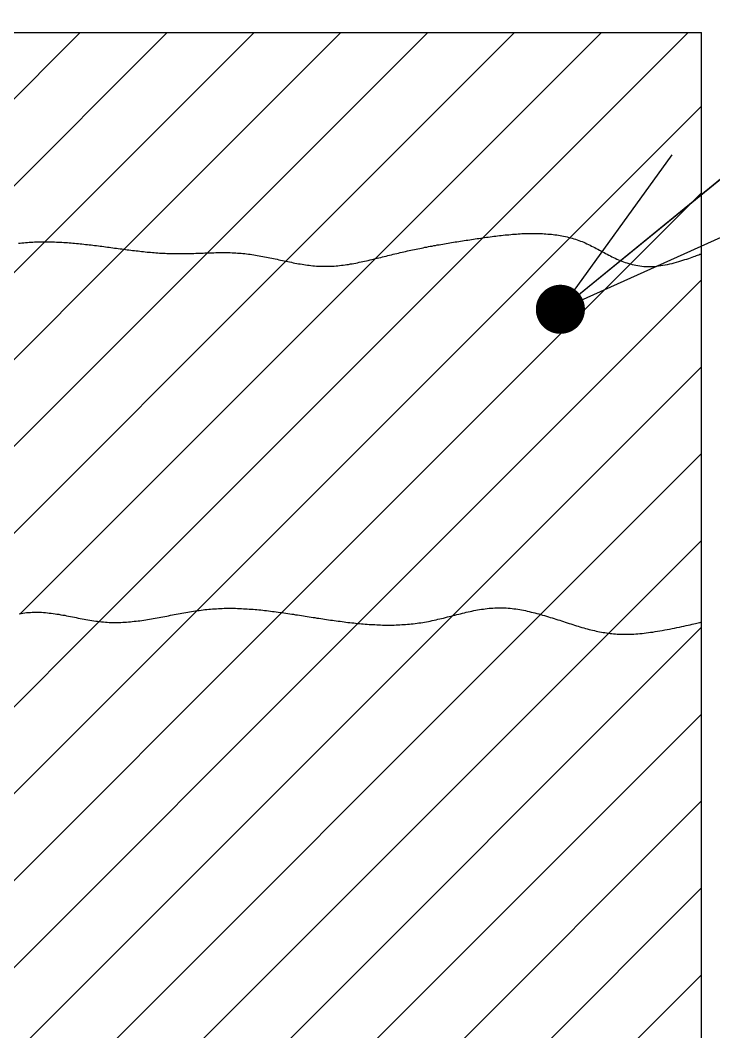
# Model space of a CAD drawing. Extents: x 443 to 1217, y -1921 to -677.
# Drawn here: x 907.28 to 914.8, y -1440.56 to -1429.59 of the extents above; entities that cross this region are included whole.
import ezdxf

# ---------------------------------------------------------------- set-up
doc = ezdxf.new("R2010")
doc.units = 0
doc.header["$MEASUREMENT"] = 0
doc.layers.get('0').update_dxf_attribs({"linetype": 'CONTINUOUS'})
doc.layers.add('2', color=2, linetype='CONTINUOUS')
doc.layers.add('3', color=8, linetype='CONTINUOUS')

msp = doc.modelspace()

# ---------------------------------------------------------------- linework, layer by layer
at = {"color": 7, "linetype": 'Continuous'}
msp.add_line((913.138, -1432.723), (937.273, -1413.061), dxfattribs=at)
at = {"color": 0}
for q in [(915.203, -1431.04), (914.349, -1431.046), (915.025, -1431.876)]:
    msp.add_line((913.138, -1432.723), q, dxfattribs=at)
at = {"color": 0, "const_width": 0.266}
msp.add_lwpolyline([(913.014, -1432.675, 1), (913.263, -1432.77, 1), (913.014, -1432.675)], format="xyb", dxfattribs=at)
at = {"layer": '2', "color": 8, "linetype": 'Continuous'}
for p, q in [((905.456, -1432.197), (907.932, -1429.721)), ((906.399, -1432.196), (908.874, -1429.721)), ((907.547, -1431.99), (909.816, -1429.721)), ((908.407, -1432.071), (910.758, -1429.721)), ((909.31, -1432.111), (911.7, -1429.721)), ((910.161, -1432.201), (912.642, -1429.721)), ((911.13, -1432.174), (913.583, -1429.721)), ((912.299, -1431.947), (914.525, -1429.721)), ((913.238, -1431.95), (914.669, -1430.519)), ((913.918, -1432.212), (914.669, -1431.461)), ((908.138, -1436.108), (912.299, -1431.947)), ((909.197, -1435.991), (913.238, -1431.95)), ((903.508, -1436.028), (907.547, -1431.99)), ((904.293, -1436.186), (908.407, -1432.071)), ((905.195, -1436.225), (909.31, -1432.111)), ((907.281, -1436.023), (911.13, -1432.174)), ((906.088, -1436.274), (910.161, -1432.201)), ((910.118, -1436.012), (913.918, -1432.212)), ((910.943, -1436.129), (914.669, -1432.403)), ((911.968, -1436.045), (914.669, -1433.345)), ((912.919, -1436.036), (914.669, -1434.287)), ((913.667, -1436.231), (914.669, -1435.229)), ((902.281, -1442.907), (909.197, -1435.991)), ((902.281, -1443.849), (910.118, -1436.012)), ((902.281, -1441.965), (908.138, -1436.108)), ((902.852, -1444.22), (910.943, -1436.129)), ((903.837, -1444.176), (911.968, -1436.045)), ((904.968, -1443.988), (912.919, -1436.036)), ((905.866, -1444.032), (913.667, -1436.231)), ((906.58, -1444.259), (914.669, -1436.171)), ((907.566, -1444.215), (914.669, -1437.112)), ((908.633, -1444.09), (914.669, -1438.054)), ((909.574, -1444.091), (914.669, -1438.996)), ((910.378, -1444.229), (914.669, -1439.938))]:
    msp.add_line(p, q, dxfattribs=at)
at = {"layer": '3', "color": 3, "linetype": 'Continuous'}
for p in [(901.349, -1429.721), (914.669, -1450.5)]:
    msp.add_line(p, (914.669, -1429.721), dxfattribs=at)
at = {"layer": '3', "color": 3}
for p, q in [((912.175, -1431.965), (912.195, -1431.962)), ((912.195, -1431.962), (912.215, -1431.959)), ((912.215, -1431.959), (912.235, -1431.956)), ((912.235, -1431.956), (912.255, -1431.953)), ((912.255, -1431.953), (912.275, -1431.95)), ((912.275, -1431.95), (912.295, -1431.947)), ((912.295, -1431.947), (912.316, -1431.944)), ((912.316, -1431.944), (912.336, -1431.941)), ((912.336, -1431.941), (912.356, -1431.939)), ((912.356, -1431.939), (912.376, -1431.936)), ((912.376, -1431.936), (912.397, -1431.933)), ((912.397, -1431.933), (912.417, -1431.931)), ((912.417, -1431.931), (912.437, -1431.928)), ((912.437, -1431.928), (912.458, -1431.926)), ((912.458, -1431.926), (912.478, -1431.923)), ((912.478, -1431.923), (912.498, -1431.921)), ((912.498, -1431.921), (912.519, -1431.919)), ((912.519, -1431.919), (912.539, -1431.916)), ((912.539, -1431.916), (912.56, -1431.914)), ((912.56, -1431.914), (912.58, -1431.913)), ((912.58, -1431.913), (912.6, -1431.911)), ((912.6, -1431.911), (912.621, -1431.909)), ((912.621, -1431.909), (912.641, -1431.907)), ((912.641, -1431.907), (912.661, -1431.906)), ((912.661, -1431.906), (912.682, -1431.905)), ((912.682, -1431.905), (912.702, -1431.903)), ((912.702, -1431.903), (912.722, -1431.902)), ((912.722, -1431.902), (912.743, -1431.901)), ((912.743, -1431.901), (912.763, -1431.901)), ((912.763, -1431.901), (912.783, -1431.9)), ((912.783, -1431.9), (912.803, -1431.9)), ((912.803, -1431.9), (912.823, -1431.899)), ((912.823, -1431.899), (912.843, -1431.899)), ((912.843, -1431.899), (912.863, -1431.899)), ((912.863, -1431.899), (912.883, -1431.9)), ((912.883, -1431.9), (912.903, -1431.9)), ((912.903, -1431.9), (912.923, -1431.901)), ((912.923, -1431.901), (912.943, -1431.902)), ((912.943, -1431.902), (912.962, -1431.903)), ((912.962, -1431.903), (912.982, -1431.904)), ((912.982, -1431.904), (913.002, -1431.906)), ((913.002, -1431.906), (913.021, -1431.907)), ((913.021, -1431.907), (913.041, -1431.909)), ((913.041, -1431.909), (913.06, -1431.911)), ((913.06, -1431.911), (913.079, -1431.914)), ((913.079, -1431.914), (913.099, -1431.916)), ((913.099, -1431.916), (913.118, -1431.919)), ((913.118, -1431.919), (913.137, -1431.922)), ((913.137, -1431.922), (913.156, -1431.926)), ((913.156, -1431.926), (913.174, -1431.929)), ((913.174, -1431.929), (913.193, -1431.933)), ((913.193, -1431.933), (913.212, -1431.938)), ((913.212, -1431.938), (913.23, -1431.942)), ((913.23, -1431.942), (913.249, -1431.947)), ((913.249, -1431.947), (913.267, -1431.952)), ((913.267, -1431.952), (913.285, -1431.957)), ((913.285, -1431.957), (913.303, -1431.963)), ((907.262, -1432.006), (907.281, -1432.004)), ((907.281, -1432.004), (907.3, -1432.002)), ((907.3, -1432.002), (907.32, -1432)), ((907.32, -1432), (907.339, -1431.998)), ((907.339, -1431.998), (907.359, -1431.997)), ((907.359, -1431.997), (907.378, -1431.995)), ((907.378, -1431.995), (907.398, -1431.994)), ((907.398, -1431.994), (907.418, -1431.993)), ((907.418, -1431.993), (907.437, -1431.992)), ((907.437, -1431.992), (907.457, -1431.991)), ((907.457, -1431.991), (907.477, -1431.991)), ((907.477, -1431.991), (907.496, -1431.99)), ((907.496, -1431.99), (907.516, -1431.99)), ((907.516, -1431.99), (907.535, -1431.99)), ((907.535, -1431.99), (907.555, -1431.99)), ((907.555, -1431.99), (907.575, -1431.99)), ((907.575, -1431.99), (907.595, -1431.99)), ((907.595, -1431.99), (907.614, -1431.991)), ((907.614, -1431.991), (907.634, -1431.991)), ((907.634, -1431.991), (907.654, -1431.992)), ((907.654, -1431.992), (907.674, -1431.993)), ((907.674, -1431.993), (907.693, -1431.993)), ((907.693, -1431.993), (907.713, -1431.994)), ((907.713, -1431.994), (907.733, -1431.995)), ((907.733, -1431.995), (907.753, -1431.997)), ((907.753, -1431.997), (907.772, -1431.998)), ((907.772, -1431.998), (907.792, -1431.999)), ((907.792, -1431.999), (907.812, -1432.001)), ((907.812, -1432.001), (907.832, -1432.002)), ((907.832, -1432.002), (907.852, -1432.004)), ((907.852, -1432.004), (907.871, -1432.006)), ((907.871, -1432.006), (907.891, -1432.008)), ((907.891, -1432.008), (907.911, -1432.009)), ((907.911, -1432.009), (907.931, -1432.011)), ((907.931, -1432.011), (907.95, -1432.013)), ((907.95, -1432.013), (907.97, -1432.015)), ((907.97, -1432.015), (907.99, -1432.018)), ((907.99, -1432.018), (908.01, -1432.02)), ((908.01, -1432.02), (908.029, -1432.022)), ((908.029, -1432.022), (908.049, -1432.024)), ((908.049, -1432.024), (908.069, -1432.027)), ((908.069, -1432.027), (908.088, -1432.029)), ((908.088, -1432.029), (908.108, -1432.032)), ((908.108, -1432.032), (908.128, -1432.034)), ((908.128, -1432.034), (908.147, -1432.037)), ((908.147, -1432.037), (908.167, -1432.039)), ((908.167, -1432.039), (908.187, -1432.042)), ((908.187, -1432.042), (908.206, -1432.044)), ((908.206, -1432.044), (908.226, -1432.047)), ((908.226, -1432.047), (908.245, -1432.05)), ((908.245, -1432.05), (908.265, -1432.052)), ((908.265, -1432.052), (908.285, -1432.055)), ((908.285, -1432.055), (908.304, -1432.058)), ((908.304, -1432.058), (908.324, -1432.06)), ((908.324, -1432.06), (908.343, -1432.063)), ((908.343, -1432.063), (908.363, -1432.065)), ((908.363, -1432.065), (908.382, -1432.068)), ((908.382, -1432.068), (908.402, -1432.071)), ((908.402, -1432.071), (908.421, -1432.073)), ((911.555, -1432.074), (911.574, -1432.07)), ((911.574, -1432.07), (911.593, -1432.066)), ((911.593, -1432.066), (911.613, -1432.062)), ((911.613, -1432.062), (911.632, -1432.058)), ((911.632, -1432.058), (911.651, -1432.054)), ((911.651, -1432.054), (911.67, -1432.05)), ((911.67, -1432.05), (911.689, -1432.047)), ((911.689, -1432.047), (911.708, -1432.043)), ((911.708, -1432.043), (911.727, -1432.039)), ((911.727, -1432.039), (911.747, -1432.036)), ((911.747, -1432.036), (911.766, -1432.032)), ((911.766, -1432.032), (911.785, -1432.029)), ((911.785, -1432.029), (911.804, -1432.025)), ((911.804, -1432.025), (911.823, -1432.022)), ((911.823, -1432.022), (911.843, -1432.018)), ((911.843, -1432.018), (911.862, -1432.015)), ((911.862, -1432.015), (911.881, -1432.012)), ((911.881, -1432.012), (911.901, -1432.008)), ((911.901, -1432.008), (911.92, -1432.005)), ((911.92, -1432.005), (911.939, -1432.002)), ((911.939, -1432.002), (911.959, -1431.999)), ((911.959, -1431.999), (911.978, -1431.995)), ((911.978, -1431.995), (911.998, -1431.992)), ((911.998, -1431.992), (912.017, -1431.989)), ((912.017, -1431.989), (912.037, -1431.986)), ((912.037, -1431.986), (912.057, -1431.983)), ((912.057, -1431.983), (912.076, -1431.98)), ((912.076, -1431.98), (912.096, -1431.977)), ((912.096, -1431.977), (912.116, -1431.974)), ((912.116, -1431.974), (912.135, -1431.971)), ((912.135, -1431.971), (912.155, -1431.968)), ((912.155, -1431.968), (912.175, -1431.965)), ((913.303, -1431.963), (913.321, -1431.969)), ((913.321, -1431.969), (913.339, -1431.975)), ((913.339, -1431.975), (913.357, -1431.982)), ((913.357, -1431.982), (913.374, -1431.988)), ((913.374, -1431.988), (913.392, -1431.996)), ((913.392, -1431.996), (913.409, -1432.003)), ((913.409, -1432.003), (913.426, -1432.011)), ((913.426, -1432.011), (913.443, -1432.019)), ((913.443, -1432.019), (913.46, -1432.027)), ((913.46, -1432.027), (913.477, -1432.036)), ((913.477, -1432.036), (913.494, -1432.044)), ((913.494, -1432.044), (913.511, -1432.053)), ((913.511, -1432.053), (913.528, -1432.062)), ((913.528, -1432.062), (913.545, -1432.071)), ((913.545, -1432.071), (913.562, -1432.08)), ((908.421, -1432.073), (908.441, -1432.076)), ((908.441, -1432.076), (908.46, -1432.078)), ((908.46, -1432.078), (908.48, -1432.081)), ((908.48, -1432.081), (908.5, -1432.083)), ((908.5, -1432.083), (908.519, -1432.085)), ((908.519, -1432.085), (908.538, -1432.088)), ((908.538, -1432.088), (908.558, -1432.09)), ((908.558, -1432.09), (908.577, -1432.092)), ((908.577, -1432.092), (908.597, -1432.094)), ((908.597, -1432.094), (908.617, -1432.097)), ((908.617, -1432.097), (908.636, -1432.099)), ((908.636, -1432.099), (908.656, -1432.101)), ((908.656, -1432.101), (908.675, -1432.102)), ((908.675, -1432.102), (908.695, -1432.104)), ((908.695, -1432.104), (908.714, -1432.106)), ((908.714, -1432.106), (908.734, -1432.108)), ((908.734, -1432.108), (908.753, -1432.109)), ((908.753, -1432.109), (908.773, -1432.111)), ((908.773, -1432.111), (908.792, -1432.112)), ((908.792, -1432.112), (908.812, -1432.113)), ((908.812, -1432.113), (908.831, -1432.114)), ((908.831, -1432.114), (908.851, -1432.115)), ((908.851, -1432.115), (908.871, -1432.116)), ((908.871, -1432.116), (908.89, -1432.117)), ((908.89, -1432.117), (908.91, -1432.118)), ((908.91, -1432.118), (908.929, -1432.118)), ((908.929, -1432.118), (908.949, -1432.118)), ((908.949, -1432.118), (908.968, -1432.119)), ((908.968, -1432.119), (908.988, -1432.119)), ((908.988, -1432.119), (909.008, -1432.119)), ((909.008, -1432.119), (909.027, -1432.119)), ((909.027, -1432.119), (909.047, -1432.118)), ((909.047, -1432.118), (909.067, -1432.118)), ((909.067, -1432.118), (909.086, -1432.118)), ((909.086, -1432.118), (909.106, -1432.117)), ((909.106, -1432.117), (909.126, -1432.117)), ((909.126, -1432.117), (909.145, -1432.116)), ((909.145, -1432.116), (909.165, -1432.116)), ((909.165, -1432.116), (909.185, -1432.115)), ((909.185, -1432.115), (909.205, -1432.114)), ((909.205, -1432.114), (909.224, -1432.114)), ((909.224, -1432.114), (909.244, -1432.113)), ((909.244, -1432.113), (909.264, -1432.112)), ((909.264, -1432.112), (909.283, -1432.111)), ((909.283, -1432.111), (909.303, -1432.111)), ((909.303, -1432.111), (909.323, -1432.11)), ((909.323, -1432.11), (909.342, -1432.11)), ((909.342, -1432.11), (909.362, -1432.109)), ((909.362, -1432.109), (909.382, -1432.109)), ((909.382, -1432.109), (909.402, -1432.108)), ((909.402, -1432.108), (909.421, -1432.108)), ((909.421, -1432.108), (909.441, -1432.108)), ((909.441, -1432.108), (909.461, -1432.107)), ((909.461, -1432.107), (909.48, -1432.107)), ((909.48, -1432.107), (909.5, -1432.107)), ((909.5, -1432.107), (909.52, -1432.108)), ((909.52, -1432.108), (909.539, -1432.108)), ((909.539, -1432.108), (909.559, -1432.108)), ((909.559, -1432.108), (909.579, -1432.109)), ((909.579, -1432.109), (909.598, -1432.11)), ((909.598, -1432.11), (909.618, -1432.111)), ((909.618, -1432.111), (909.637, -1432.112)), ((909.637, -1432.112), (909.657, -1432.113)), ((909.657, -1432.113), (909.677, -1432.115)), ((909.677, -1432.115), (909.696, -1432.116)), ((909.696, -1432.116), (909.716, -1432.118)), ((909.716, -1432.118), (909.735, -1432.121)), ((909.735, -1432.121), (909.755, -1432.123)), ((909.755, -1432.123), (909.774, -1432.126)), ((909.774, -1432.126), (909.794, -1432.128)), ((909.794, -1432.128), (909.813, -1432.131)), ((909.813, -1432.131), (909.833, -1432.134)), ((909.833, -1432.134), (909.852, -1432.138)), ((909.852, -1432.138), (909.872, -1432.141)), ((909.872, -1432.141), (909.891, -1432.145)), ((909.891, -1432.145), (909.911, -1432.148)), ((909.911, -1432.148), (909.93, -1432.152)), ((909.93, -1432.152), (909.95, -1432.156)), ((909.95, -1432.156), (909.969, -1432.16)), ((909.969, -1432.16), (909.988, -1432.164)), ((909.988, -1432.164), (910.008, -1432.168)), ((910.008, -1432.168), (910.027, -1432.172)), ((910.027, -1432.172), (910.047, -1432.176)), ((910.047, -1432.176), (910.066, -1432.18)), ((910.066, -1432.18), (910.086, -1432.185)), ((911.094, -1432.183), (911.113, -1432.178)), ((911.113, -1432.178), (911.133, -1432.173)), ((911.133, -1432.173), (911.152, -1432.169)), ((911.152, -1432.169), (911.171, -1432.164)), ((911.171, -1432.164), (911.191, -1432.159)), ((911.191, -1432.159), (911.21, -1432.154)), ((911.21, -1432.154), (911.229, -1432.15)), ((911.229, -1432.15), (911.249, -1432.145)), ((911.249, -1432.145), (911.268, -1432.14)), ((911.268, -1432.14), (911.287, -1432.135)), ((911.287, -1432.135), (911.306, -1432.13)), ((911.306, -1432.13), (911.325, -1432.126)), ((911.325, -1432.126), (911.345, -1432.121)), ((911.345, -1432.121), (911.364, -1432.116)), ((911.364, -1432.116), (911.383, -1432.112)), ((911.383, -1432.112), (911.402, -1432.107)), ((911.402, -1432.107), (911.421, -1432.103)), ((911.421, -1432.103), (911.441, -1432.099)), ((911.441, -1432.099), (911.46, -1432.094)), ((911.46, -1432.094), (911.479, -1432.09)), ((911.479, -1432.09), (911.498, -1432.086)), ((911.498, -1432.086), (911.517, -1432.082)), ((911.517, -1432.082), (911.536, -1432.078)), ((911.536, -1432.078), (911.555, -1432.074)), ((913.562, -1432.08), (913.578, -1432.089)), ((913.578, -1432.089), (913.595, -1432.098)), ((913.595, -1432.098), (913.612, -1432.107)), ((913.612, -1432.107), (913.629, -1432.116)), ((913.629, -1432.116), (913.646, -1432.126)), ((913.646, -1432.126), (913.663, -1432.134)), ((913.663, -1432.134), (913.681, -1432.143)), ((913.681, -1432.143), (913.698, -1432.152)), ((913.698, -1432.152), (913.715, -1432.16)), ((913.715, -1432.16), (913.733, -1432.169)), ((913.733, -1432.169), (913.75, -1432.177)), ((913.75, -1432.177), (913.768, -1432.185)), ((914.489, -1432.184), (914.51, -1432.177)), ((914.51, -1432.177), (914.53, -1432.17)), ((914.53, -1432.17), (914.549, -1432.163)), ((914.549, -1432.163), (914.567, -1432.157)), ((914.567, -1432.157), (914.584, -1432.151)), ((914.584, -1432.151), (914.6, -1432.145)), ((914.6, -1432.145), (914.614, -1432.14)), ((914.614, -1432.14), (914.627, -1432.135)), ((914.627, -1432.135), (914.639, -1432.13)), ((914.639, -1432.13), (914.649, -1432.126)), ((914.649, -1432.126), (914.657, -1432.123)), ((914.657, -1432.123), (914.664, -1432.12)), ((914.664, -1432.12), (914.669, -1432.118)), ((910.086, -1432.185), (910.105, -1432.189)), ((910.105, -1432.189), (910.124, -1432.193)), ((910.124, -1432.193), (910.144, -1432.197)), ((910.144, -1432.197), (910.163, -1432.201)), ((910.163, -1432.201), (910.182, -1432.205)), ((910.182, -1432.205), (910.202, -1432.209)), ((910.202, -1432.209), (910.221, -1432.213)), ((910.221, -1432.213), (910.24, -1432.217)), ((910.24, -1432.217), (910.26, -1432.221)), ((910.26, -1432.221), (910.279, -1432.224)), ((910.279, -1432.224), (910.299, -1432.228)), ((910.299, -1432.228), (910.318, -1432.231)), ((910.318, -1432.231), (910.337, -1432.234)), ((910.337, -1432.234), (910.357, -1432.237)), ((910.357, -1432.237), (910.376, -1432.24)), ((910.376, -1432.24), (910.395, -1432.243)), ((910.395, -1432.243), (910.415, -1432.245)), ((910.415, -1432.245), (910.434, -1432.248)), ((910.434, -1432.248), (910.453, -1432.25)), ((910.453, -1432.25), (910.473, -1432.251)), ((910.473, -1432.251), (910.492, -1432.253)), ((910.492, -1432.253), (910.512, -1432.254)), ((910.512, -1432.254), (910.531, -1432.255)), ((910.531, -1432.255), (910.55, -1432.256)), ((910.55, -1432.256), (910.57, -1432.256)), ((910.57, -1432.256), (910.589, -1432.256)), ((910.589, -1432.256), (910.609, -1432.256)), ((910.609, -1432.256), (910.628, -1432.256)), ((910.628, -1432.256), (910.647, -1432.255)), ((910.647, -1432.255), (910.667, -1432.254)), ((910.667, -1432.254), (910.686, -1432.253)), ((910.686, -1432.253), (910.706, -1432.251)), ((910.706, -1432.251), (910.725, -1432.25)), ((910.725, -1432.25), (910.744, -1432.248)), ((910.744, -1432.248), (910.764, -1432.245)), ((910.764, -1432.245), (910.783, -1432.243)), ((910.783, -1432.243), (910.803, -1432.24)), ((910.803, -1432.24), (910.822, -1432.238)), ((910.822, -1432.238), (910.842, -1432.235)), ((910.842, -1432.235), (910.861, -1432.231)), ((910.861, -1432.231), (910.881, -1432.228)), ((910.881, -1432.228), (910.9, -1432.224)), ((910.9, -1432.224), (910.919, -1432.221)), ((910.919, -1432.221), (910.939, -1432.217)), ((910.939, -1432.217), (910.958, -1432.213)), ((910.958, -1432.213), (910.978, -1432.209)), ((910.978, -1432.209), (910.997, -1432.205)), ((910.997, -1432.205), (911.016, -1432.201)), ((911.016, -1432.201), (911.036, -1432.196)), ((911.036, -1432.196), (911.055, -1432.192)), ((911.055, -1432.192), (911.075, -1432.187)), ((911.075, -1432.187), (911.094, -1432.183)), ((913.768, -1432.185), (913.786, -1432.192)), ((913.786, -1432.192), (913.804, -1432.2)), ((913.804, -1432.2), (913.823, -1432.207)), ((913.823, -1432.207), (913.841, -1432.214)), ((913.841, -1432.214), (913.86, -1432.22)), ((913.86, -1432.22), (913.879, -1432.226)), ((913.879, -1432.226), (913.899, -1432.231)), ((913.899, -1432.231), (913.918, -1432.237)), ((913.918, -1432.237), (913.938, -1432.241)), ((913.938, -1432.241), (913.958, -1432.245)), ((913.958, -1432.245), (913.979, -1432.249)), ((913.979, -1432.249), (913.999, -1432.252)), ((913.999, -1432.252), (914.02, -1432.255)), ((914.02, -1432.255), (914.042, -1432.257)), ((914.042, -1432.257), (914.064, -1432.258)), ((914.064, -1432.258), (914.086, -1432.259)), ((914.086, -1432.259), (914.108, -1432.259)), ((914.108, -1432.259), (914.131, -1432.258)), ((914.131, -1432.258), (914.154, -1432.257)), ((914.154, -1432.257), (914.178, -1432.255)), ((914.178, -1432.255), (914.202, -1432.252)), ((914.202, -1432.252), (914.227, -1432.249)), ((914.227, -1432.249), (914.251, -1432.245)), ((914.251, -1432.245), (914.276, -1432.24)), ((914.276, -1432.24), (914.301, -1432.235)), ((914.301, -1432.235), (914.326, -1432.229)), ((914.326, -1432.229), (914.35, -1432.224)), ((914.35, -1432.224), (914.374, -1432.217)), ((914.374, -1432.217), (914.398, -1432.211)), ((914.398, -1432.211), (914.422, -1432.204)), ((914.422, -1432.204), (914.445, -1432.197)), ((914.445, -1432.197), (914.467, -1432.191)), ((914.467, -1432.191), (914.489, -1432.184)), ((907.29, -1436.022), (907.31, -1436.018)), ((907.31, -1436.018), (907.33, -1436.015)), ((907.33, -1436.015), (907.35, -1436.012)), ((907.35, -1436.012), (907.371, -1436.01)), ((907.371, -1436.01), (907.391, -1436.009)), ((907.391, -1436.009), (907.411, -1436.008)), ((907.411, -1436.008), (907.432, -1436.007)), ((907.432, -1436.007), (907.452, -1436.007)), ((907.452, -1436.007), (907.473, -1436.007)), ((907.473, -1436.007), (907.493, -1436.007)), ((907.493, -1436.007), (907.513, -1436.008)), ((907.513, -1436.008), (907.534, -1436.01)), ((907.534, -1436.01), (907.555, -1436.011)), ((907.555, -1436.011), (907.575, -1436.013)), ((907.575, -1436.013), (907.596, -1436.016)), ((907.596, -1436.016), (907.617, -1436.018)), ((907.617, -1436.018), (907.638, -1436.021)), ((907.638, -1436.021), (907.658, -1436.024)), ((909.015, -1436.021), (909.035, -1436.018)), ((909.035, -1436.018), (909.056, -1436.014)), ((909.056, -1436.014), (909.077, -1436.01)), ((909.077, -1436.01), (909.098, -1436.006)), ((909.098, -1436.006), (909.118, -1436.003)), ((909.118, -1436.003), (909.139, -1436)), ((909.139, -1436), (909.16, -1435.996)), ((909.16, -1435.996), (909.18, -1435.993)), ((909.18, -1435.993), (909.201, -1435.99)), ((909.201, -1435.99), (909.222, -1435.987)), ((909.222, -1435.987), (909.243, -1435.984)), ((909.243, -1435.984), (909.263, -1435.982)), ((909.263, -1435.982), (909.284, -1435.979)), ((909.284, -1435.979), (909.305, -1435.977)), ((909.305, -1435.977), (909.326, -1435.975)), ((909.326, -1435.975), (909.346, -1435.973)), ((909.346, -1435.973), (909.367, -1435.971)), ((909.367, -1435.971), (909.388, -1435.97)), ((909.388, -1435.97), (909.409, -1435.969)), ((909.409, -1435.969), (909.43, -1435.967)), ((909.43, -1435.967), (909.451, -1435.966)), ((909.451, -1435.966), (909.472, -1435.966)), ((909.472, -1435.966), (909.492, -1435.965)), ((909.492, -1435.965), (909.513, -1435.965)), ((909.513, -1435.965), (909.534, -1435.965)), ((909.534, -1435.965), (909.555, -1435.965)), ((909.555, -1435.965), (909.576, -1435.965)), ((909.576, -1435.965), (909.597, -1435.965)), ((909.597, -1435.965), (909.617, -1435.965)), ((909.617, -1435.965), (909.638, -1435.966)), ((909.638, -1435.966), (909.659, -1435.967)), ((909.659, -1435.967), (909.68, -1435.968)), ((909.68, -1435.968), (909.701, -1435.969)), ((909.701, -1435.969), (909.722, -1435.97)), ((909.722, -1435.97), (909.743, -1435.971)), ((909.743, -1435.971), (909.764, -1435.973)), ((909.764, -1435.973), (909.785, -1435.974)), ((909.785, -1435.974), (909.806, -1435.976)), ((909.806, -1435.976), (909.827, -1435.977)), ((909.827, -1435.977), (909.848, -1435.979)), ((909.848, -1435.979), (909.869, -1435.981)), ((909.869, -1435.981), (909.89, -1435.983)), ((909.89, -1435.983), (909.91, -1435.986)), ((909.91, -1435.986), (909.931, -1435.988)), ((909.931, -1435.988), (909.952, -1435.99)), ((909.952, -1435.99), (909.973, -1435.993)), ((909.973, -1435.993), (909.994, -1435.995)), ((909.994, -1435.995), (910.015, -1435.998)), ((910.015, -1435.998), (910.036, -1436.001)), ((910.036, -1436.001), (910.057, -1436.003)), ((910.057, -1436.003), (910.078, -1436.006)), ((910.078, -1436.006), (910.099, -1436.009)), ((910.099, -1436.009), (910.12, -1436.012)), ((910.12, -1436.012), (910.141, -1436.015)), ((910.141, -1436.015), (910.162, -1436.018)), ((910.162, -1436.018), (910.183, -1436.021)), ((912.057, -1436.023), (912.077, -1436.018)), ((912.077, -1436.018), (912.098, -1436.013)), ((912.098, -1436.013), (912.118, -1436.008)), ((912.118, -1436.008), (912.139, -1436.004)), ((912.139, -1436.004), (912.159, -1435.999)), ((912.159, -1435.999), (912.18, -1435.995)), ((912.18, -1435.995), (912.2, -1435.99)), ((912.2, -1435.99), (912.221, -1435.986)), ((912.221, -1435.986), (912.241, -1435.983)), ((912.241, -1435.983), (912.262, -1435.979)), ((912.262, -1435.979), (912.283, -1435.976)), ((912.283, -1435.976), (912.303, -1435.973)), ((912.303, -1435.973), (912.324, -1435.97)), ((912.324, -1435.97), (912.344, -1435.967)), ((912.344, -1435.967), (912.365, -1435.965)), ((912.365, -1435.965), (912.386, -1435.963)), ((912.386, -1435.963), (912.406, -1435.962)), ((912.406, -1435.962), (912.427, -1435.961)), ((912.427, -1435.961), (912.448, -1435.96)), ((912.448, -1435.96), (912.468, -1435.959)), ((912.468, -1435.959), (912.489, -1435.959)), ((912.489, -1435.959), (912.51, -1435.959)), ((912.51, -1435.959), (912.531, -1435.96)), ((912.531, -1435.96), (912.551, -1435.961)), ((912.551, -1435.961), (912.572, -1435.963)), ((912.572, -1435.963), (912.593, -1435.965)), ((912.593, -1435.965), (912.614, -1435.967)), ((912.614, -1435.967), (912.635, -1435.969)), ((912.635, -1435.969), (912.655, -1435.972)), ((912.655, -1435.972), (912.676, -1435.975)), ((912.676, -1435.975), (912.697, -1435.979)), ((912.697, -1435.979), (912.718, -1435.982)), ((912.718, -1435.982), (912.739, -1435.986)), ((912.739, -1435.986), (912.759, -1435.99)), ((912.759, -1435.99), (912.78, -1435.995)), ((912.78, -1435.995), (912.801, -1436)), ((912.801, -1436), (912.822, -1436.005)), ((912.822, -1436.005), (912.843, -1436.01)), ((912.843, -1436.01), (912.863, -1436.015)), ((912.863, -1436.015), (912.884, -1436.021)), ((912.884, -1436.021), (912.905, -1436.026)), ((907.27, -1436.026), (907.29, -1436.022)), ((907.658, -1436.024), (907.679, -1436.027)), ((907.679, -1436.027), (907.7, -1436.03)), ((907.7, -1436.03), (907.721, -1436.034)), ((907.721, -1436.034), (907.742, -1436.038)), ((907.742, -1436.038), (907.763, -1436.041)), ((907.763, -1436.041), (907.784, -1436.045)), ((907.784, -1436.045), (907.805, -1436.049)), ((907.805, -1436.049), (907.826, -1436.053)), ((907.826, -1436.053), (907.847, -1436.057)), ((907.847, -1436.057), (907.868, -1436.062)), ((907.868, -1436.062), (907.889, -1436.066)), ((907.889, -1436.066), (907.909, -1436.07)), ((907.909, -1436.07), (907.93, -1436.074)), ((907.93, -1436.074), (907.952, -1436.078)), ((907.952, -1436.078), (907.973, -1436.082)), ((907.973, -1436.082), (907.994, -1436.086)), ((907.994, -1436.086), (908.015, -1436.089)), ((908.015, -1436.089), (908.036, -1436.093)), ((908.036, -1436.093), (908.057, -1436.096)), ((908.057, -1436.096), (908.078, -1436.1)), ((908.078, -1436.1), (908.099, -1436.103)), ((908.099, -1436.103), (908.12, -1436.105)), ((908.12, -1436.105), (908.141, -1436.108)), ((908.141, -1436.108), (908.162, -1436.11)), ((908.162, -1436.11), (908.183, -1436.112)), ((908.183, -1436.112), (908.204, -1436.114)), ((908.204, -1436.114), (908.225, -1436.116)), ((908.225, -1436.116), (908.246, -1436.117)), ((908.246, -1436.117), (908.267, -1436.117)), ((908.267, -1436.117), (908.288, -1436.118)), ((908.288, -1436.118), (908.308, -1436.118)), ((908.308, -1436.118), (908.329, -1436.118)), ((908.329, -1436.118), (908.35, -1436.118)), ((908.35, -1436.118), (908.371, -1436.117)), ((908.371, -1436.117), (908.392, -1436.116)), ((908.392, -1436.116), (908.413, -1436.115)), ((908.413, -1436.115), (908.434, -1436.114)), ((908.434, -1436.114), (908.454, -1436.112)), ((908.454, -1436.112), (908.475, -1436.11)), ((908.475, -1436.11), (908.496, -1436.108)), ((908.496, -1436.108), (908.517, -1436.106)), ((908.517, -1436.106), (908.538, -1436.104)), ((908.538, -1436.104), (908.558, -1436.101)), ((908.558, -1436.101), (908.579, -1436.099)), ((908.579, -1436.099), (908.6, -1436.096)), ((908.6, -1436.096), (908.621, -1436.093)), ((908.621, -1436.093), (908.642, -1436.09)), ((908.642, -1436.09), (908.662, -1436.086)), ((908.662, -1436.086), (908.683, -1436.083)), ((908.683, -1436.083), (908.704, -1436.079)), ((908.704, -1436.079), (908.724, -1436.076)), ((908.724, -1436.076), (908.745, -1436.072)), ((908.745, -1436.072), (908.766, -1436.069)), ((908.766, -1436.069), (908.787, -1436.065)), ((908.787, -1436.065), (908.807, -1436.061)), ((908.807, -1436.061), (908.828, -1436.057)), ((908.828, -1436.057), (908.849, -1436.053)), ((908.849, -1436.053), (908.87, -1436.049)), ((908.87, -1436.049), (908.89, -1436.045)), ((908.89, -1436.045), (908.911, -1436.041)), ((908.911, -1436.041), (908.932, -1436.037)), ((908.932, -1436.037), (908.952, -1436.033)), ((908.952, -1436.033), (908.973, -1436.029)), ((908.973, -1436.029), (908.994, -1436.025)), ((908.994, -1436.025), (909.015, -1436.021)), ((910.183, -1436.021), (910.204, -1436.024)), ((910.204, -1436.024), (910.225, -1436.027)), ((910.225, -1436.027), (910.246, -1436.03)), ((910.246, -1436.03), (910.267, -1436.034)), ((910.267, -1436.034), (910.288, -1436.037)), ((910.288, -1436.037), (910.309, -1436.04)), ((910.309, -1436.04), (910.33, -1436.043)), ((910.33, -1436.043), (910.351, -1436.047)), ((910.351, -1436.047), (910.372, -1436.05)), ((910.372, -1436.05), (910.393, -1436.053)), ((910.393, -1436.053), (910.414, -1436.057)), ((910.414, -1436.057), (910.435, -1436.06)), ((910.435, -1436.06), (910.456, -1436.063)), ((910.456, -1436.063), (910.477, -1436.066)), ((910.477, -1436.066), (910.498, -1436.07)), ((910.498, -1436.07), (910.519, -1436.073)), ((910.519, -1436.073), (910.54, -1436.076)), ((910.54, -1436.076), (910.561, -1436.079)), ((910.561, -1436.079), (910.582, -1436.082)), ((910.582, -1436.082), (910.603, -1436.086)), ((910.603, -1436.086), (910.624, -1436.089)), ((910.624, -1436.089), (910.645, -1436.092)), ((910.645, -1436.092), (910.666, -1436.095)), ((910.666, -1436.095), (910.687, -1436.098)), ((910.687, -1436.098), (910.708, -1436.101)), ((910.708, -1436.101), (910.729, -1436.103)), ((910.729, -1436.103), (910.75, -1436.106)), ((910.75, -1436.106), (910.771, -1436.109)), ((910.771, -1436.109), (910.792, -1436.112)), ((910.792, -1436.112), (910.813, -1436.114)), ((910.813, -1436.114), (910.834, -1436.117)), ((910.834, -1436.117), (910.855, -1436.119)), ((910.855, -1436.119), (910.876, -1436.122)), ((910.876, -1436.122), (910.897, -1436.124)), ((910.897, -1436.124), (910.917, -1436.126)), ((910.917, -1436.126), (910.938, -1436.128)), ((910.938, -1436.128), (910.959, -1436.13)), ((910.959, -1436.13), (910.98, -1436.132)), ((911.542, -1436.132), (911.563, -1436.13)), ((911.563, -1436.13), (911.584, -1436.127)), ((911.584, -1436.127), (911.604, -1436.124)), ((911.604, -1436.124), (911.625, -1436.121)), ((911.625, -1436.121), (911.646, -1436.118)), ((911.646, -1436.118), (911.666, -1436.114)), ((911.666, -1436.114), (911.687, -1436.111)), ((911.687, -1436.111), (911.708, -1436.107)), ((911.708, -1436.107), (911.728, -1436.103)), ((911.728, -1436.103), (911.749, -1436.098)), ((911.749, -1436.098), (911.769, -1436.094)), ((911.769, -1436.094), (911.79, -1436.089)), ((911.79, -1436.089), (911.81, -1436.084)), ((911.81, -1436.084), (911.831, -1436.08)), ((911.831, -1436.08), (911.851, -1436.075)), ((911.851, -1436.075), (911.872, -1436.07)), ((911.872, -1436.07), (911.893, -1436.064)), ((911.893, -1436.064), (911.913, -1436.059)), ((911.913, -1436.059), (911.933, -1436.054)), ((911.933, -1436.054), (911.954, -1436.049)), ((911.954, -1436.049), (911.974, -1436.044)), ((911.974, -1436.044), (911.995, -1436.038)), ((911.995, -1436.038), (912.016, -1436.033)), ((912.016, -1436.033), (912.036, -1436.028)), ((912.036, -1436.028), (912.057, -1436.023)), ((912.905, -1436.026), (912.926, -1436.032)), ((912.926, -1436.032), (912.946, -1436.038)), ((912.946, -1436.038), (912.967, -1436.044)), ((912.967, -1436.044), (912.987, -1436.05)), ((912.987, -1436.05), (913.008, -1436.056)), ((913.008, -1436.056), (913.029, -1436.063)), ((913.029, -1436.063), (913.049, -1436.069)), ((913.049, -1436.069), (913.07, -1436.076)), ((913.07, -1436.076), (913.09, -1436.082)), ((913.09, -1436.082), (913.11, -1436.089)), ((913.11, -1436.089), (913.131, -1436.095)), ((913.131, -1436.095), (913.151, -1436.102)), ((913.151, -1436.102), (913.171, -1436.109)), ((913.171, -1436.109), (913.191, -1436.115)), ((913.191, -1436.115), (913.212, -1436.122)), ((913.212, -1436.122), (913.232, -1436.128)), ((913.232, -1436.128), (913.252, -1436.135)), ((914.587, -1436.134), (914.604, -1436.13)), ((914.604, -1436.13), (914.62, -1436.126)), ((914.62, -1436.126), (914.634, -1436.123)), ((914.634, -1436.123), (914.646, -1436.12)), ((914.646, -1436.12), (914.656, -1436.118)), ((914.656, -1436.118), (914.663, -1436.116)), ((914.663, -1436.116), (914.669, -1436.114)), ((910.98, -1436.132), (911.001, -1436.134)), ((911.001, -1436.134), (911.022, -1436.136)), ((911.022, -1436.136), (911.043, -1436.137)), ((911.043, -1436.137), (911.064, -1436.139)), ((911.064, -1436.139), (911.085, -1436.14)), ((911.085, -1436.14), (911.106, -1436.141)), ((911.106, -1436.141), (911.127, -1436.142)), ((911.127, -1436.142), (911.147, -1436.143)), ((911.147, -1436.143), (911.168, -1436.144)), ((911.168, -1436.144), (911.189, -1436.145)), ((911.189, -1436.145), (911.21, -1436.146)), ((911.21, -1436.146), (911.231, -1436.146)), ((911.231, -1436.146), (911.252, -1436.146)), ((911.252, -1436.146), (911.273, -1436.146)), ((911.273, -1436.146), (911.293, -1436.146)), ((911.293, -1436.146), (911.314, -1436.146)), ((911.314, -1436.146), (911.335, -1436.146)), ((911.335, -1436.146), (911.356, -1436.145)), ((911.356, -1436.145), (911.376, -1436.144)), ((911.376, -1436.144), (911.397, -1436.144)), ((911.397, -1436.144), (911.418, -1436.142)), ((911.418, -1436.142), (911.439, -1436.141)), ((911.439, -1436.141), (911.46, -1436.14)), ((911.46, -1436.14), (911.48, -1436.138)), ((911.48, -1436.138), (911.501, -1436.136)), ((911.501, -1436.136), (911.522, -1436.134)), ((911.522, -1436.134), (911.542, -1436.132)), ((913.252, -1436.135), (913.272, -1436.141)), ((913.272, -1436.141), (913.292, -1436.147)), ((913.292, -1436.147), (913.312, -1436.154)), ((913.312, -1436.154), (913.331, -1436.16)), ((913.331, -1436.16), (913.351, -1436.166)), ((913.351, -1436.166), (913.371, -1436.172)), ((913.371, -1436.172), (913.391, -1436.177)), ((913.391, -1436.177), (913.41, -1436.183)), ((913.41, -1436.183), (913.43, -1436.188)), ((913.43, -1436.188), (913.449, -1436.193)), ((913.449, -1436.193), (913.468, -1436.198)), ((913.468, -1436.198), (913.488, -1436.203)), ((913.488, -1436.203), (913.507, -1436.207)), ((913.507, -1436.207), (913.526, -1436.212)), ((913.526, -1436.212), (913.545, -1436.216)), ((913.545, -1436.216), (913.564, -1436.219)), ((913.564, -1436.219), (913.583, -1436.223)), ((913.583, -1436.223), (913.602, -1436.226)), ((913.602, -1436.226), (913.621, -1436.229)), ((913.621, -1436.229), (913.639, -1436.232)), ((913.639, -1436.232), (913.658, -1436.235)), ((913.658, -1436.235), (913.677, -1436.237)), ((913.677, -1436.237), (913.697, -1436.239)), ((913.697, -1436.239), (913.716, -1436.241)), ((913.979, -1436.241), (914.001, -1436.239)), ((914.001, -1436.239), (914.024, -1436.237)), ((914.024, -1436.237), (914.047, -1436.234)), ((914.047, -1436.234), (914.07, -1436.232)), ((914.07, -1436.232), (914.093, -1436.229)), ((914.093, -1436.229), (914.117, -1436.225)), ((914.117, -1436.225), (914.141, -1436.222)), ((914.141, -1436.222), (914.166, -1436.218)), ((914.166, -1436.218), (914.191, -1436.214)), ((914.191, -1436.214), (914.217, -1436.21)), ((914.217, -1436.21), (914.243, -1436.205)), ((914.243, -1436.205), (914.27, -1436.2)), ((914.27, -1436.2), (914.296, -1436.195)), ((914.296, -1436.195), (914.323, -1436.19)), ((914.323, -1436.19), (914.35, -1436.185)), ((914.35, -1436.185), (914.377, -1436.179)), ((914.377, -1436.179), (914.403, -1436.174)), ((914.403, -1436.174), (914.429, -1436.169)), ((914.429, -1436.169), (914.454, -1436.163)), ((914.454, -1436.163), (914.479, -1436.158)), ((914.479, -1436.158), (914.503, -1436.153)), ((914.503, -1436.153), (914.526, -1436.148)), ((914.526, -1436.148), (914.547, -1436.143)), ((914.547, -1436.143), (914.568, -1436.138)), ((914.568, -1436.138), (914.587, -1436.134)), ((913.716, -1436.241), (913.735, -1436.242)), ((913.735, -1436.242), (913.754, -1436.244)), ((913.754, -1436.244), (913.774, -1436.245)), ((913.774, -1436.245), (913.793, -1436.246)), ((913.793, -1436.246), (913.813, -1436.246)), ((913.813, -1436.246), (913.833, -1436.246)), ((913.833, -1436.246), (913.853, -1436.246)), ((913.853, -1436.246), (913.874, -1436.246)), ((913.874, -1436.246), (913.894, -1436.245)), ((913.894, -1436.245), (913.915, -1436.245)), ((913.915, -1436.245), (913.936, -1436.244)), ((913.936, -1436.244), (913.958, -1436.242)), ((913.958, -1436.242), (913.979, -1436.241))]:
    msp.add_line(p, q, dxfattribs=at)

doc.saveas('drawing.dxf')
